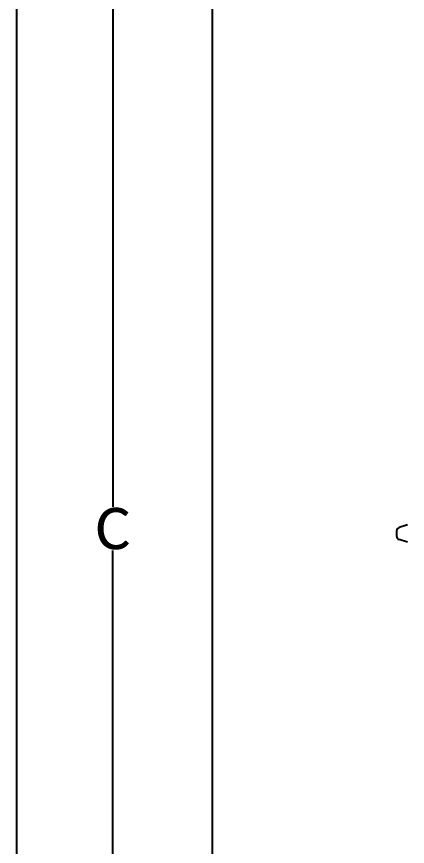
# Model space of a CAD drawing. Header units: millimetres. Extents: x 14017 to 18361, y 6223 to 10695.
# Drawn here: x 14017 to 14427, y 8688 to 9561 of the extents above; entities that cross this region are included whole.
import ezdxf

# ---------------------------------------------------------------- set-up
doc = ezdxf.new("R2010")
doc.units = ezdxf.units.MM
doc.header["$LTSCALE"] = 384.175
doc.header["$PDMODE"] = 3
doc.header["$PDSIZE"] = 8
doc.layers.get('0').update_dxf_attribs({"linetype": 'CONTINUOUS'})
doc.layers.get('Defpoints').update_dxf_attribs({"linetype": 'CONTINUOUS'})
doc.styles.get("Standard").update_dxf_attribs({"font": 'calibri.ttf'})
doc.dimstyles.get("Standard").update_dxf_attribs({"dimtxt": 43.75, "dimasz": 43.75, "dimexe": 1.5, "dimexo": 1, "dimtad": 1, "dimdsep": 46, "dimtxsty": 'Standard', "dimblk": '_FILLED', "dimblk1": '_FILLED', "dimblk2": '_FILLED', "dimcen": 0.09, "dimazin": 2, "dimtol": 1, "dimtp": 0.01, "dimtm": 0.01, "dimtfac": 1, "dimtofl": 0, "dimtmove": 0, "dimatfit": 3, "dimldrblk": '_FILLED', "dimfxl": 1, "dimtolj": 1, "dimarcsym": 0})

# ---------------------------------------------------------------- blocks, each defined once
blk = doc.blocks.new('_FILLED')
at = {"color": 0, "linetype": 'ByBlock'}
blk.add_solid([(0, 0), (-1, 0.214), (-1, -0.214)], dxfattribs=at)
blk = doc.blocks.new('*D318')
at = {"color": 0, "lineweight": -2}
for p, q in [((14731.81, 10042.94), (14116.23, 10042.94)), ((14117.73, 9999.19), (14117.73, 9045.25)), ((14117.73, 8045.45), (14117.73, 8999.38)), ((14306.55, 8001.7), (14116.23, 8001.7))]:
    blk.add_line(p, q, dxfattribs=at)
at = {"layer": 'Defpoints', "color": 0}
for p in [(14732.81, 10042.94), (14117.73, 8001.7), (14307.55, 8001.7)]:
    blk.add_point(p, dxfattribs=at)
at = {"color": 0, "linetype": 'ByBlock', "lineweight": -2, "xscale": 43.75, "yscale": 43.75, "zscale": 43.75}
for p, rotation in [((14117.73, 10042.94), 90), ((14117.73, 8001.7), 270)]:
    blk.add_blockref('_FILLED', p, dxfattribs=dict(at, rotation=rotation))
at = {"color": 0, "insert": (14117.73, 9022.32), "char_height": 43.75, "attachment_point": 5}
blk.add_mtext('\\A1;\\A1;C', dxfattribs=at)

msp = doc.modelspace()

# ---------------------------------------------------------------- linework, layer by layer
for p, q in [((14016.56809, 10695.00949), (14016.56809, 6222.83341)), ((14222.40447, 8001.69523), (14222.40447, 10445.00949))]:
    msp.add_line(p, q)
at = {"linetype": 'Continuous'}
for p, q in [((14415.80592, 9019.8551), (14415.80592, 9014.81495)), ((14427.22118, 9026.30494), (14418.63643, 9023.68032)), ((14427.22118, 9008.36511), (14418.63643, 9010.98973))]:
    msp.add_line(p, q, dxfattribs=at)
for centre, start, end in [((14419.80592, 9019.8551), 107, 180), ((14419.80592, 9014.81495), 180, 253)]:
    msp.add_arc(centre, 4, start, end, dxfattribs=at)

# ---------------------------------------------------------------- dimensions: what is measured, and where the dimension line sits
dim = msp.add_linear_dim(base=(14117.73012, 8001.69523), p1=(14732.80592, 10042.93502), p2=(14307.54526, 8001.69523), angle=90, text='\\A1;C', dimstyle='Standard', override={"dimtad": 0, "dimtih": 1, "dimtoh": 1, "dimdec": 4, "dimzin": 0, "dimtxsty": 'Standard', "dimcen": 62.865, "dimadec": 0, "dimazin": 0, "dimtdec": 4, "dimtzin": 0})
dim.commit()
dim.dimension.update_dxf_attribs({"geometry": '*D318', "text_midpoint": (14117.73012, 9022.31513)})

doc.saveas('drawing.dxf')
